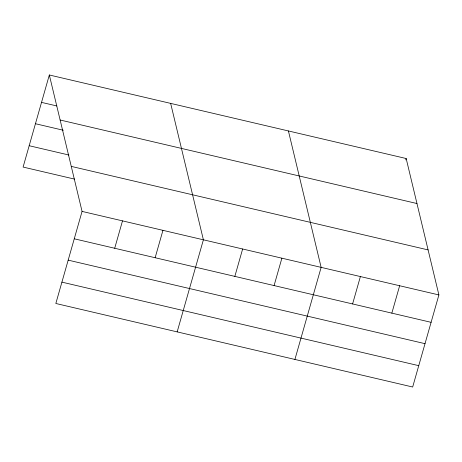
<?xml version="1.0" encoding="UTF-8"?>
<svg xmlns="http://www.w3.org/2000/svg" width="462" height="462" viewBox="0 0 462 462"><rect width="100%" height="100%" fill="white"/><g stroke="black" fill="none" stroke-linecap="round" stroke-linejoin="round"><path stroke-width="0.69" d="M49.33 74.988L82.063 211.405L55.833 303.482L412.67 387.012L438.9 294.935L406.167 158.518L49.33 74.988L23.1 167.065L74.7 179.146M114.703 248.261L122.505 220.871M155.145 257.727L162.947 230.336M177.16 331.883L203.39 239.807L170.651 103.39M234.84 276.38L242.642 248.995M274.087 285.568L281.889 258.183M294.912 359.448L321.142 267.371L288.409 130.954M352.593 303.95L360.395 276.559M405.775 159.887L406.167 158.518M391.845 313.138L399.647 285.747M41.528 102.379L56.866 105.965M60.129 120.005L416.967 203.534M35.447 123.724L63.334 130.255M29.181 145.721L68.925 155.024M71.264 166.389L428.101 249.913M82.063 211.405L438.9 294.935M74.261 238.796L431.098 322.326M68.18 260.141L425.017 343.67M61.914 282.138L418.751 365.667"/></g></svg>
